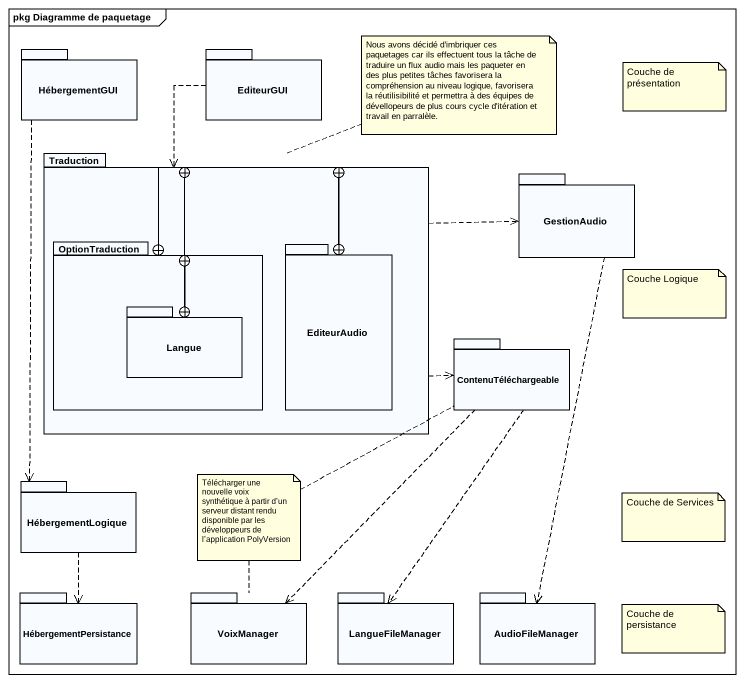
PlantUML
@startuml
mainframe pkg Diagramme de paquetage
package HébergementGUI {
}
package EditeurGUI {
}
package Traduction {
  package OptionTraduction {
    package Langue {
    }
  }
  package EditeurAudio {
  }
}
package GestionAudio {
}
package ContenuTéléchargeable {
}
package HébergementLogique {
}
package HébergementPersistance {
}
package VoixManager {
}
package LangueFileManager {
}
package AudioFileManager {
}
HébergementGUI ..> HébergementLogique
EditeurGUI ..> Traduction
Traduction .right.> GestionAudio
Traduction -left-+ OptionTraduction
Traduction -right-+ EditeurAudio
Traduction .right.> ContenuTéléchargeable
GestionAudio ..> AudioFileManager
OptionTraduction --+ Langue
EditeurAudio -left-+ Traduction
Langue -up-+ Traduction
Langue -up-+ OptionTraduction
Langue -up-+ OptionTraduction
Langue -up-+ OptionTraduction
ContenuTéléchargeable ..> VoixManager
ContenuTéléchargeable ..> LangueFileManager
HébergementLogique ..> HébergementPersistance
note top of Traduction : Nous avons décidé d'imbriquer ces paquetages car ils effectuent tous la tâche de traduire un flux audio mais les paqueter en des plus petites tâches favorisera la compréhension au niveau logique, favorisera la réutilisibilité et permettra à des équipes de dévellopeurs de plus cours cycle d'itération et travail en parralèle.
note as N2
  Couche de présentation
end note
note as N3
  Couche Logique
end note
note as N4
  Télécharger une nouvelle voix synthétique à partir d’un serveur distant rendu disponible par les développeurs de l’application PolyVersion
end note
N4 .. VoixManager
N4 .. ContenuTéléchargeable
note as N5
  Couche de Services
end note
note as N6
  Couche de persistance
end note
@enduml
